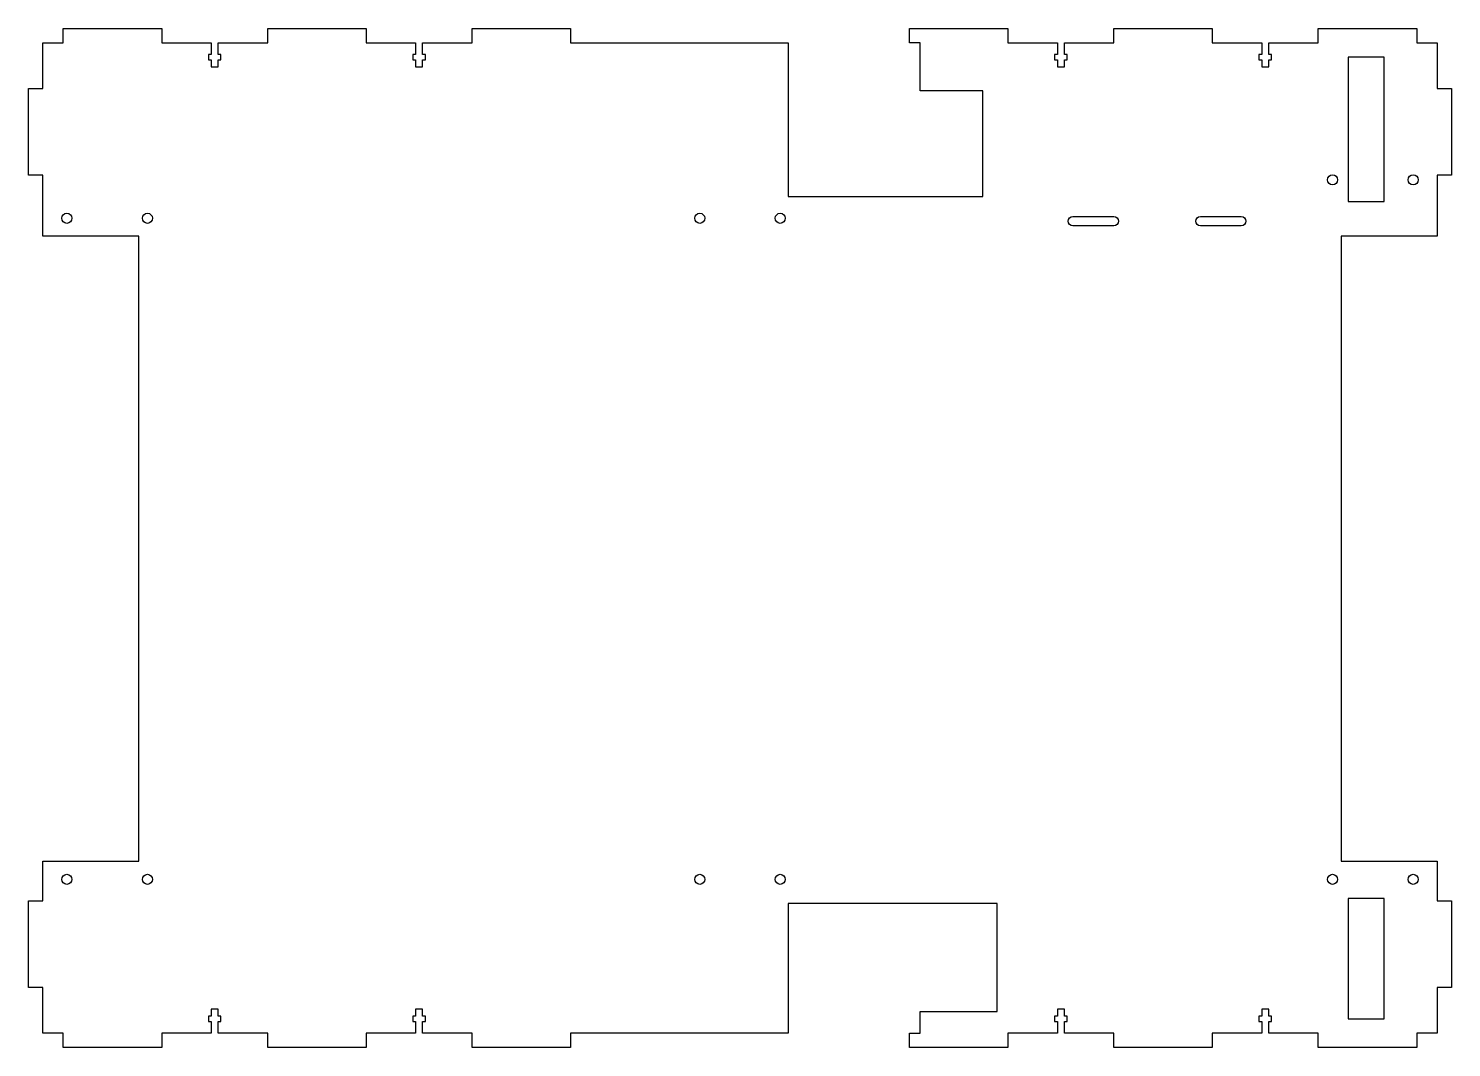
# Model space of a CAD drawing. Header units: millimetres. Extents: x -596 to -4, y -474 to -50.
import ezdxf

# ---------------------------------------------------------------- set-up
doc = ezdxf.new("R2010")
doc.units = ezdxf.units.MM
doc.layers.get('0').update_dxf_attribs({"linetype": 'CONTINUOUS'})

msp = doc.modelspace()

# ---------------------------------------------------------------- linework, layer by layer
for points in [[(-519.92, -55.97), (-519.92, -60.82), (-521.12, -60.82), (-521.12, -63.12), (-519.92, -63.12), (-519.92, -65.97), (-517.02, -65.97), (-517.02, -63.12), (-515.92, -63.12), (-515.92, -60.82), (-517.02, -60.82), (-517.02, -55.97), (-496.47, -55.97), (-496.47, -50), (-455.47, -50), (-455.47, -55.97), (-434.92, -55.97), (-434.92, -60.82), (-436.07, -60.82), (-436.07, -63.12), (-434.92, -63.12), (-434.92, -65.97), (-432.02, -65.97), (-432.02, -63.12), (-430.87, -63.12), (-430.87, -60.82), (-432.02, -60.82), (-432.02, -55.97), (-411.47, -55.97), (-411.47, -50), (-370.47, -50), (-370.47, -55.97), (-280, -55.97), (-280, -119.97), (-199, -119.97), (-199, -75.97), (-225, -75.97), (-225, -55.97), (-229.53, -55.97), (-229.53, -50), (-188.53, -50), (-188.53, -55.97), (-167.98, -55.97), (-167.98, -60.82), (-169.18, -60.82), (-169.18, -63.12), (-167.98, -63.12), (-167.98, -65.97), (-165.08, -65.97), (-165.08, -63.12), (-163.98, -63.12), (-163.98, -60.82), (-165.08, -60.82), (-165.08, -55.97), (-144.53, -55.97), (-144.53, -50), (-103.53, -50), (-103.53, -55.97), (-82.98, -55.97), (-82.98, -60.81), (-84.16, -60.81), (-84.16, -60.82), (-84.18, -60.82), (-84.18, -63.12), (-82.98, -63.12), (-82.98, -65.97), (-80.08, -65.97), (-80.08, -65.96), (-80.01, -65.96), (-80.01, -63.12), (-78.98, -63.12), (-78.98, -63.11), (-78.86, -63.11), (-78.86, -60.81), (-80.01, -60.81), (-80.01, -55.97), (-59.53, -55.97), (-59.53, -50), (-18.53, -50), (-18.53, -55.97), (-10, -55.97), (-10, -75), (-4.03, -75), (-4.03, -111), (-10, -111), (-10, -136.47), (-50, -136.47), (-50, -396.47), (-10, -396.47), (-10, -412.94), (-4.03, -412.94), (-4.03, -448.94), (-10, -448.94), (-10, -467.97), (-18.53, -467.97), (-18.53, -473.94), (-59.53, -473.94), (-59.53, -467.97), (-80.01, -467.97), (-80.01, -463.13), (-78.86, -463.13), (-78.86, -460.83), (-78.98, -460.83), (-78.98, -460.82), (-80.01, -460.82), (-80.01, -457.98), (-80.08, -457.98), (-80.08, -457.97), (-82.98, -457.97), (-82.98, -460.82), (-84.18, -460.82), (-84.18, -463.12), (-84.16, -463.12), (-84.16, -463.13), (-82.98, -463.13), (-82.98, -467.97), (-103.53, -467.97), (-103.53, -473.94), (-144.53, -473.94), (-144.53, -467.97), (-165.08, -467.97), (-165.08, -463.12), (-163.98, -463.12), (-163.98, -460.82), (-165.08, -460.82), (-165.08, -457.97), (-167.98, -457.97), (-167.98, -460.82), (-169.18, -460.82), (-169.18, -463.12), (-167.98, -463.12), (-167.98, -467.97), (-188.53, -467.97), (-188.53, -473.94), (-229.53, -473.94), (-229.53, -467.97), (-225, -467.97), (-225, -458.97), (-193, -458.97), (-193, -413.97), (-280, -413.97), (-280, -467.97), (-370.47, -467.97), (-370.47, -473.94), (-411.47, -473.94), (-411.47, -467.97), (-432.02, -467.97), (-432.02, -463.12), (-430.87, -463.12), (-430.87, -460.82), (-432.02, -460.82), (-432.02, -457.97), (-434.92, -457.97), (-434.92, -460.82), (-436.07, -460.82), (-436.07, -463.12), (-434.92, -463.12), (-434.92, -467.97), (-455.47, -467.97), (-455.47, -473.94), (-496.47, -473.94), (-496.47, -467.97), (-517.02, -467.97), (-517.02, -463.12), (-515.92, -463.12), (-515.92, -460.82), (-517.02, -460.82), (-517.02, -457.97), (-519.92, -457.97), (-519.92, -460.82), (-521.12, -460.82), (-521.12, -463.12), (-519.92, -463.12), (-519.92, -467.97), (-540.47, -467.97), (-540.47, -473.94), (-581.47, -473.94), (-581.47, -467.97), (-590, -467.97), (-590, -448.94), (-595.97, -448.94), (-595.97, -412.94), (-590, -412.94), (-590, -396.47), (-550, -396.47), (-550, -136.47), (-590, -136.47), (-590, -111), (-595.97, -111), (-595.97, -75), (-590, -75), (-590, -55.97), (-581.47, -55.97), (-581.47, -50), (-540.47, -50), (-540.47, -55.97)], [(-32, -61.97), (-47, -61.97), (-47, -121.97), (-32, -121.97)], [(-32, -411.97), (-47, -411.97), (-47, -461.97), (-32, -461.97)]]:
    msp.add_lwpolyline(points, close=True)
for points in [[(-144.5, -128.22, -1), (-144.5, -132.12), (-161.5, -132.12, -1), (-161.5, -128.22)], [(-91.5, -128.22, -1), (-91.5, -132.12), (-108.5, -132.12, -1), (-108.5, -128.22)]]:
    msp.add_lwpolyline(points, format="xyb", close=True)
for centre in [(-53.5, -112.97), (-20, -112.97), (-580, -128.97), (-546.5, -128.97), (-316.75, -128.97), (-283.25, -128.97), (-580, -403.97), (-546.5, -403.97), (-316.75, -403.97), (-283.25, -403.97), (-53.5, -403.97), (-20, -403.97)]:
    msp.add_circle(centre, 2.1)

doc.saveas('drawing.dxf')
